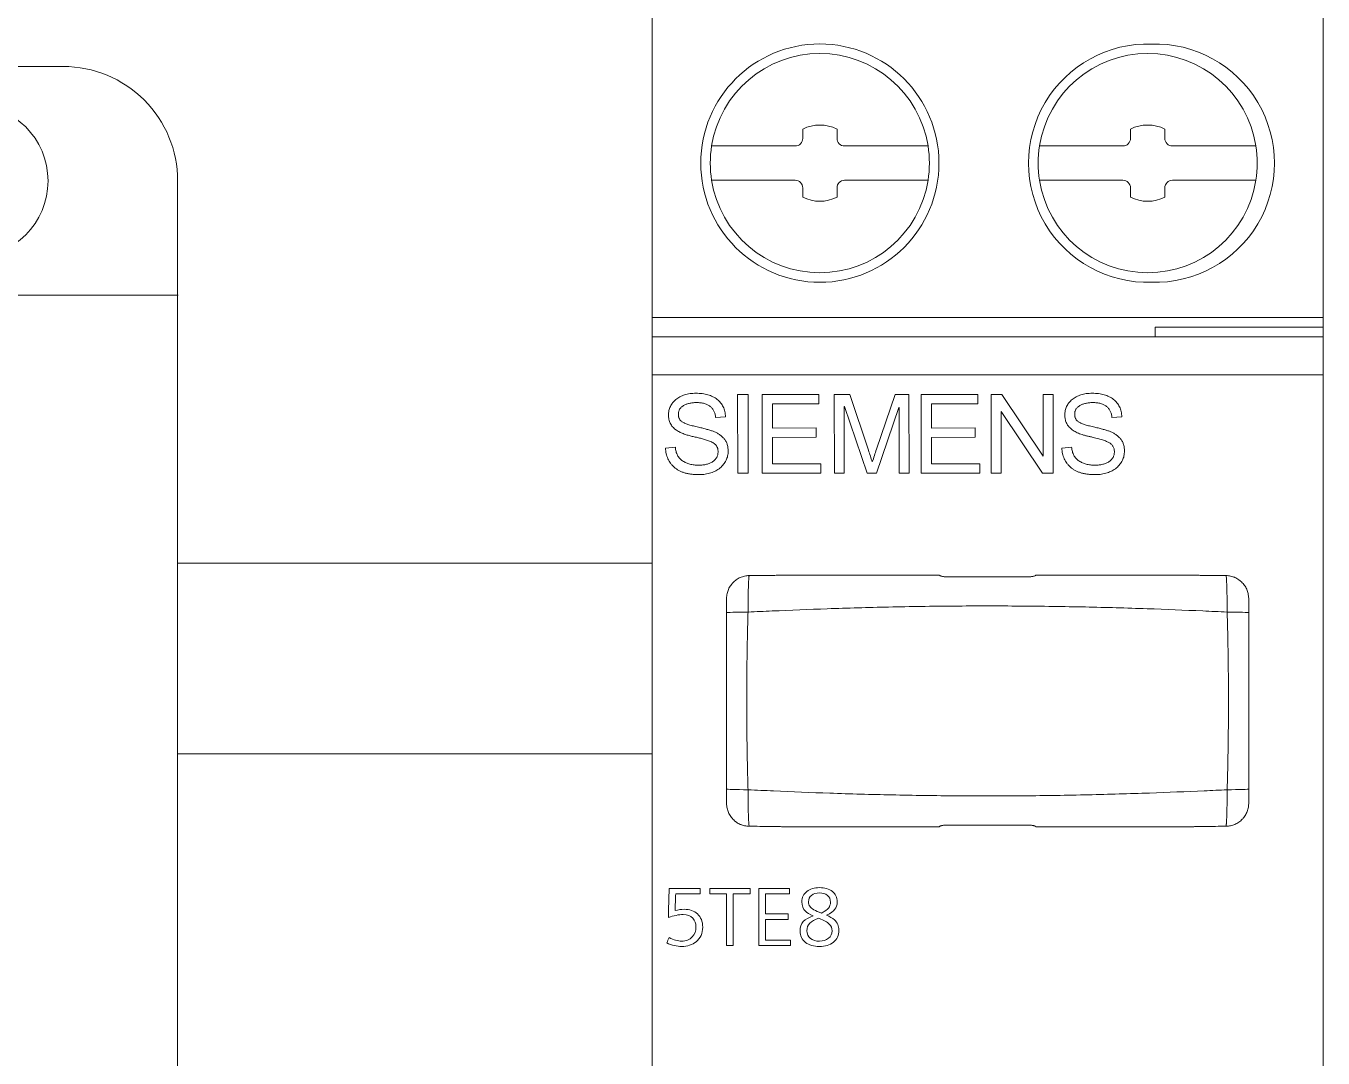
# Model space of a CAD drawing. Header units: millimetres. Extents: x 4134 to 7422, y 1400 to 3585.
# Drawn here: x 4424.14 to 4458.17, y 2825.3 to 2852.36 of the extents above; entities that cross this region are included whole.
import ezdxf

# ---------------------------------------------------------------- set-up
doc = ezdxf.new("R2010")
doc.units = ezdxf.units.MM
doc.layers.add('000-PI-Oprema', color=30, linetype='Continuous', lineweight=5)
doc.layers.add('002-PI-Kabelska kanalica', color=150, linetype='Continuous')

# ---------------------------------------------------------------- blocks, each defined once
blk = doc.blocks.new('5TE8112')
at = {"layer": '000-PI-Oprema', "color": 0, "linetype": 'ByBlock', "lineweight": 0}
for p, q in [((1289.453, 150.671), (1289.453, 141.321)), ((1307.053, 150.671), (1307.053, 141.321)), ((1293.403, 146.021), (1293.403, 146.264)), ((1294.303, 146.264), (1294.303, 146.021)), ((1302.003, 146.021), (1302.003, 146.264)), ((1302.903, 146.264), (1302.903, 146.021)), ((1291.015, 145.821), (1293.203, 145.821)), ((1294.503, 145.821), (1296.692, 145.821)), ((1299.615, 145.821), (1301.803, 145.821)), ((1303.103, 145.821), (1305.292, 145.821)), ((1293.203, 144.921), (1291.015, 144.921)), ((1293.403, 144.478), (1293.403, 144.721)), ((1294.303, 144.721), (1294.303, 144.478)), ((1296.692, 144.921), (1294.503, 144.921)), ((1301.803, 144.921), (1299.615, 144.921)), ((1302.003, 144.478), (1302.003, 144.721)), ((1302.903, 144.721), (1302.903, 144.478)), ((1305.292, 144.921), (1303.103, 144.921)), ((1289.453, 140.821), (1289.453, 141.321)), ((1307.053, 141.321), (1289.453, 141.321)), ((1307.053, 141.321), (1307.053, 141.071)), ((1302.653, 141.071), (1302.653, 140.821)), ((1307.053, 141.071), (1302.653, 141.071)), ((1307.053, 141.071), (1307.053, 140.821)), ((1289.453, 140.821), (1289.453, 139.821)), ((1307.053, 140.821), (1289.453, 140.821)), ((1307.053, 140.821), (1307.053, 139.821)), ((1289.453, 139.821), (1307.053, 139.821)), ((1289.453, 139.821), (1289.453, 115.654)), ((1307.053, 139.821), (1307.053, 116.671)), ((1291.969, 139.302), (1291.695, 139.301)), ((1291.695, 139.301), (1291.698, 137.238)), ((1291.973, 137.239), (1291.969, 139.302)), ((1293.829, 139.304), (1292.336, 139.301)), ((1292.336, 139.301), (1292.34, 137.238)), ((1293.83, 139.059), (1293.829, 139.304)), ((1294.637, 139.302), (1294.23, 139.301)), ((1294.23, 139.301), (1294.233, 137.238)), ((1295.128, 137.842), (1294.637, 139.302)), ((1295.828, 139.304), (1295.339, 137.87)), ((1296.191, 139.304), (1295.828, 139.304)), ((1296.195, 137.241), (1296.191, 139.304)), ((1298.001, 139.304), (1296.507, 139.301)), ((1296.507, 139.301), (1296.511, 137.238)), ((1298.001, 139.059), (1298.001, 139.304)), ((1298.624, 139.305), (1298.348, 139.304)), ((1298.348, 139.304), (1298.351, 137.238)), ((1299.707, 137.684), (1298.624, 139.305)), ((1299.97, 139.307), (1299.71, 139.306)), ((1299.71, 139.306), (1299.713, 137.684)), ((1299.974, 137.241), (1299.97, 139.307)), ((1292.61, 139.057), (1293.83, 139.059)), ((1292.611, 138.426), (1292.61, 139.057)), ((1294.489, 138.993), (1294.498, 138.993)), ((1294.492, 137.239), (1294.489, 138.993)), ((1294.498, 138.993), (1295.091, 137.239)), ((1295.337, 137.24), (1295.927, 138.968)), ((1295.927, 138.968), (1295.933, 138.968)), ((1295.933, 138.968), (1295.936, 137.241)), ((1296.781, 139.057), (1298.001, 139.059)), ((1296.782, 138.426), (1296.781, 139.057)), ((1298.607, 138.858), (1298.613, 138.858)), ((1298.61, 137.239), (1298.607, 138.858)), ((1298.613, 138.858), (1299.694, 137.241)), ((1291.119, 138.698), (1291.38, 138.719)), ((1301.515, 138.698), (1301.777, 138.719)), ((1293.752, 138.428), (1292.611, 138.426)), ((1292.612, 138.181), (1293.753, 138.183)), ((1292.613, 137.483), (1292.612, 138.181)), ((1293.753, 138.183), (1293.752, 138.428)), ((1297.923, 138.428), (1296.782, 138.426)), ((1296.783, 138.181), (1297.924, 138.183)), ((1296.784, 137.483), (1296.783, 138.181)), ((1297.924, 138.183), (1297.923, 138.428)), ((1290.062, 137.924), (1289.803, 137.901)), ((1300.458, 137.924), (1300.199, 137.901)), ((1293.88, 137.485), (1292.613, 137.483)), ((1293.881, 137.241), (1293.88, 137.485)), ((1295.229, 137.537), (1295.224, 137.537)), ((1298.051, 137.485), (1296.784, 137.483)), ((1298.052, 137.241), (1298.051, 137.485)), ((1299.713, 137.684), (1299.707, 137.684)), ((1291.698, 137.238), (1291.973, 137.239)), ((1292.34, 137.238), (1293.881, 137.241)), ((1294.233, 137.238), (1294.492, 137.238)), ((1295.091, 137.239), (1295.337, 137.24)), ((1295.936, 137.241), (1296.195, 137.241)), ((1296.511, 137.238), (1298.052, 137.241)), ((1298.351, 137.238), (1298.61, 137.239)), ((1299.694, 137.241), (1299.974, 137.241)), ((1296.99, 134.564), (1296.984, 134.57)), ((1299.523, 134.57), (1299.516, 134.564)), ((1291.403, 133.935), (1291.403, 133.582)), ((1305.103, 133.582), (1305.103, 133.935)), ((1291.403, 133.582), (1291.403, 128.96)), ((1305.103, 128.959), (1305.103, 133.582)), ((1291.403, 128.96), (1291.403, 128.606)), ((1305.103, 128.606), (1305.103, 128.959)), ((1296.984, 127.971), (1296.99, 127.978)), ((1299.516, 127.978), (1299.523, 127.971))]:
    blk.add_line(p, q, dxfattribs=at)
blk.add_circle((1293.853, 145.371), 3.125, dxfattribs=at)
for centre, radius, start, end in [((1302.453, 145.371), 3.125, 88.1662, 271.8338), ((1302.653, 145.371), 3.125, 268.1662, 91.8338), ((1293.853, 145.371), 2.874, 9.0086, 170.9914), ((1302.453, 145.371), 2.874, 9.0086, 170.9914), ((1293.853, 145.371), 1, 63.2563, 116.7437), ((1302.453, 145.371), 1, 63.2563, 116.7437), ((1293.203, 146.021), 0.2, 270, 0), ((1294.503, 146.021), 0.2, 180, 270), ((1301.803, 146.021), 0.2, 270, 0), ((1303.103, 146.021), 0.2, 180, 270), ((1293.853, 145.371), 2.874, 170.9914, 189.0086), ((1293.853, 145.371), 2.874, 350.9914, 9.0086), ((1302.453, 145.371), 2.874, 170.9914, 189.0086), ((1302.453, 145.371), 2.874, 350.9914, 9.0086), ((1293.853, 145.371), 2.874, 189.0086, 350.9914), ((1293.203, 144.721), 0.2, 0, 90), ((1294.503, 144.721), 0.2, 90, 180), ((1302.453, 145.371), 2.874, 189.0086, 350.9914), ((1301.803, 144.721), 0.2, 0, 90), ((1303.103, 144.721), 0.2, 90, 180), ((1293.853, 145.371), 1, 243.2563, 296.7437), ((1302.453, 145.371), 1, 243.2563, 296.7437), ((1290.679, 136.266), 4.72, 15.6169, 19.5066), ((1311.072, 132.5), 16.624, 161.1532, 162.3643)]:
    blk.add_arc(centre, radius, start, end, dxfattribs=at)
for centre, major_axis, start_param, end_param in [((1292.003, 133.582), (0.6, 0), 1.627841, 3.141593), ((1304.503, 133.582), (-0.6, 0), 3.141592, 4.655345), ((1292.003, 128.96), (0.6, 0), 3.141592, 4.655345), ((1304.503, 128.96), (-0.6, 0), 1.627841, 3.141799)]:
    blk.add_ellipse(centre, major_axis=major_axis, ratio=0.027988, start_param=start_param, end_param=end_param, dxfattribs=at)
for points, knots in [([(1290.605, 139.337), (1290.578, 139.337), (1290.525, 139.336), (1290.448, 139.328), (1290.374, 139.316), (1290.306, 139.298), (1290.242, 139.275), (1290.182, 139.247), (1290.127, 139.214), (1290.076, 139.176), (1290.031, 139.134), (1289.991, 139.09), (1289.958, 139.042), (1289.93, 138.992), (1289.909, 138.939), (1289.894, 138.883), (1289.884, 138.825), (1289.883, 138.785), (1289.883, 138.765)], [0, 0, 0, 0, 0.078706, 0.153734, 0.225364, 0.293764, 0.359356, 0.4227, 0.484762, 0.546164, 0.605841, 0.6633, 0.719485, 0.774383, 0.829072, 0.884659, 0.941434, 1, 1, 1, 1]), ([(1291.38, 138.719), (1291.378, 138.744), (1291.375, 138.791), (1291.362, 138.859), (1291.344, 138.923), (1291.319, 138.982), (1291.288, 139.038), (1291.251, 139.089), (1291.208, 139.136), (1291.158, 139.178), (1291.103, 139.215), (1291.045, 139.249), (1290.982, 139.276), (1290.914, 139.299), (1290.843, 139.316), (1290.767, 139.328), (1290.688, 139.336), (1290.633, 139.337), (1290.605, 139.337)], [0, 0, 0, 0, 0.065098, 0.12723, 0.186551, 0.244341, 0.301071, 0.357463, 0.41476, 0.472987, 0.53257, 0.592832, 0.65461, 0.718271, 0.783917, 0.852696, 0.924615, 1, 1, 1, 1]), ([(1301.002, 139.337), (1300.975, 139.337), (1300.922, 139.336), (1300.844, 139.328), (1300.771, 139.316), (1300.703, 139.298), (1300.638, 139.275), (1300.579, 139.247), (1300.523, 139.214), (1300.473, 139.176), (1300.427, 139.134), (1300.388, 139.09), (1300.354, 139.042), (1300.326, 138.992), (1300.306, 138.939), (1300.291, 138.883), (1300.281, 138.825), (1300.28, 138.785), (1300.28, 138.765)], [0, 0, 0, 0, 0.078706, 0.153734, 0.225364, 0.293764, 0.359356, 0.4227, 0.484762, 0.546164, 0.605841, 0.6633, 0.719485, 0.774383, 0.829072, 0.884659, 0.941434, 1, 1, 1, 1]), ([(1301.777, 138.719), (1301.775, 138.744), (1301.772, 138.791), (1301.759, 138.859), (1301.741, 138.923), (1301.716, 138.982), (1301.685, 139.038), (1301.648, 139.089), (1301.604, 139.136), (1301.555, 139.178), (1301.5, 139.215), (1301.442, 139.249), (1301.378, 139.276), (1301.311, 139.299), (1301.24, 139.316), (1301.164, 139.328), (1301.084, 139.336), (1301.03, 139.337), (1301.002, 139.337)], [0, 0, 0, 0, 0.065098, 0.12723, 0.186551, 0.244341, 0.301071, 0.357463, 0.41476, 0.472987, 0.53257, 0.592832, 0.65461, 0.718271, 0.783917, 0.852696, 0.924615, 1, 1, 1, 1]), ([(1290.142, 138.784), (1290.142, 138.796), (1290.143, 138.82), (1290.149, 138.855), (1290.159, 138.887), (1290.174, 138.917), (1290.193, 138.944), (1290.215, 138.97), (1290.243, 138.993), (1290.274, 139.014), (1290.308, 139.033), (1290.345, 139.048), (1290.384, 139.062), (1290.426, 139.073), (1290.47, 139.082), (1290.517, 139.088), (1290.566, 139.092), (1290.599, 139.092), (1290.617, 139.093)], [0, 0, 0, 0, 0.057918, 0.112579, 0.165776, 0.217503, 0.269992, 0.323525, 0.379474, 0.438158, 0.499621, 0.562606, 0.628069, 0.696131, 0.767137, 0.841389, 0.918496, 1, 1, 1, 1]), ([(1290.617, 139.093), (1290.636, 139.092), (1290.672, 139.092), (1290.726, 139.088), (1290.776, 139.08), (1290.823, 139.069), (1290.866, 139.055), (1290.906, 139.038), (1290.943, 139.018), (1290.976, 138.995), (1291.006, 138.968), (1291.032, 138.939), (1291.055, 138.906), (1291.075, 138.87), (1291.091, 138.832), (1291.104, 138.79), (1291.113, 138.745), (1291.117, 138.714), (1291.119, 138.698)], [0, 0, 0, 0, 0.079081, 0.153767, 0.224397, 0.290672, 0.354102, 0.414253, 0.472526, 0.52882, 0.584002, 0.63875, 0.694233, 0.750698, 0.808788, 0.869652, 0.933156, 1, 1, 1, 1]), ([(1300.538, 138.784), (1300.539, 138.796), (1300.54, 138.82), (1300.545, 138.855), (1300.556, 138.887), (1300.57, 138.917), (1300.589, 138.944), (1300.612, 138.97), (1300.639, 138.993), (1300.67, 139.014), (1300.704, 139.033), (1300.741, 139.048), (1300.781, 139.062), (1300.822, 139.073), (1300.867, 139.082), (1300.913, 139.088), (1300.963, 139.092), (1300.996, 139.092), (1301.013, 139.093)], [0, 0, 0, 0, 0.057918, 0.112579, 0.165776, 0.217503, 0.269992, 0.323525, 0.379474, 0.438158, 0.499621, 0.562606, 0.628069, 0.696131, 0.767137, 0.841389, 0.918496, 1, 1, 1, 1]), ([(1301.013, 139.093), (1301.032, 139.092), (1301.069, 139.092), (1301.123, 139.088), (1301.173, 139.08), (1301.219, 139.069), (1301.263, 139.055), (1301.303, 139.038), (1301.339, 139.018), (1301.373, 138.995), (1301.402, 138.968), (1301.429, 138.939), (1301.452, 138.906), (1301.472, 138.87), (1301.488, 138.832), (1301.501, 138.79), (1301.51, 138.745), (1301.513, 138.714), (1301.515, 138.698)], [0, 0, 0, 0, 0.079081, 0.153767, 0.224397, 0.290672, 0.354102, 0.414253, 0.472526, 0.52882, 0.584002, 0.63875, 0.694233, 0.750698, 0.808788, 0.869652, 0.933156, 1, 1, 1, 1]), ([(1289.883, 138.765), (1289.883, 138.746), (1289.884, 138.728), (1289.887, 138.69), (1289.89, 138.672), (1289.898, 138.636), (1289.903, 138.618), (1289.915, 138.583), (1289.922, 138.566), (1289.938, 138.533), (1289.948, 138.516), (1289.968, 138.485), (1289.979, 138.471), (1290.003, 138.443), (1290.016, 138.43), (1290.037, 138.411), (1290.044, 138.405), (1290.058, 138.393), (1290.066, 138.387), (1290.088, 138.371), (1290.103, 138.36), (1290.134, 138.341), (1290.151, 138.332), (1290.2, 138.307), (1290.234, 138.291), (1290.302, 138.265), (1290.337, 138.253), (1290.408, 138.232), (1290.443, 138.222), (1290.515, 138.205), (1290.551, 138.197), (1290.622, 138.181), (1290.658, 138.173), (1290.73, 138.155), (1290.765, 138.145), (1290.836, 138.125), (1290.871, 138.114), (1290.922, 138.096), (1290.94, 138.09), (1290.974, 138.076), (1290.991, 138.069), (1291.016, 138.058), (1291.024, 138.054), (1291.041, 138.045), (1291.049, 138.04), (1291.073, 138.026), (1291.088, 138.015), (1291.108, 137.996), (1291.115, 137.989), (1291.127, 137.975), (1291.144, 137.953), (1291.157, 137.929), (1291.167, 137.903), (1291.17, 137.894), (1291.175, 137.876), (1291.177, 137.867), (1291.18, 137.848), (1291.181, 137.839), (1291.183, 137.821), (1291.183, 137.811), (1291.183, 137.802)], [0, 0, 0, 0, 0.03125, 0.03125, 0.0625, 0.0625, 0.09375, 0.09375, 0.125, 0.125, 0.15625, 0.15625, 0.1875, 0.1875, 0.21875, 0.21875, 0.234375, 0.234375, 0.25, 0.25, 0.28125, 0.28125, 0.3125, 0.3125, 0.375, 0.375, 0.4375, 0.4375, 0.5, 0.5, 0.5625, 0.5625, 0.625, 0.625, 0.6875, 0.6875, 0.75, 0.75, 0.78125, 0.78125, 0.8125, 0.8125, 0.828125, 0.828125, 0.84375, 0.84375, 0.875, 0.875, 0.890625, 0.890625, 0.90625, 0.9375, 0.9375, 0.953125, 0.953125, 0.96875, 0.96875, 0.984375, 0.984375, 1, 1, 1, 1]), ([(1290.635, 138.455), (1290.612, 138.461), (1290.568, 138.471), (1290.504, 138.486), (1290.447, 138.503), (1290.395, 138.519), (1290.349, 138.535), (1290.308, 138.551), (1290.274, 138.567), (1290.245, 138.583), (1290.22, 138.601), (1290.199, 138.621), (1290.181, 138.643), (1290.166, 138.667), (1290.156, 138.693), (1290.147, 138.721), (1290.143, 138.752), (1290.142, 138.773), (1290.142, 138.784)], [0, 0, 0, 0, 0.109749, 0.21059, 0.302888, 0.38655, 0.461453, 0.528741, 0.587183, 0.637636, 0.683726, 0.727892, 0.770913, 0.813963, 0.857234, 0.902854, 0.949732, 1, 1, 1, 1]), ([(1300.28, 138.765), (1300.28, 138.747), (1300.281, 138.712), (1300.288, 138.661), (1300.3, 138.613), (1300.317, 138.567), (1300.339, 138.524), (1300.366, 138.483), (1300.397, 138.445), (1300.434, 138.409), (1300.476, 138.376), (1300.523, 138.345), (1300.577, 138.316), (1300.637, 138.288), (1300.703, 138.263), (1300.775, 138.24), (1300.853, 138.218), (1300.936, 138.2), (1301.018, 138.182), (1301.095, 138.163), (1301.167, 138.144), (1301.232, 138.125), (1301.291, 138.106), (1301.344, 138.087), (1301.39, 138.068), (1301.431, 138.049), (1301.466, 138.028), (1301.497, 138.005), (1301.522, 137.978), (1301.544, 137.948), (1301.56, 137.916), (1301.571, 137.88), (1301.579, 137.842), (1301.579, 137.815), (1301.58, 137.802)], [0, 0, 0, 0, 0.030141, 0.058882, 0.087006, 0.114399, 0.141539, 0.168744, 0.196482, 0.225092, 0.254883, 0.286981, 0.321503, 0.358549, 0.398387, 0.440934, 0.486589, 0.535372, 0.58382, 0.628833, 0.670652, 0.708842, 0.743728, 0.775278, 0.803758, 0.828797, 0.851589, 0.873044, 0.89384, 0.914074, 0.934377, 0.955131, 0.976906, 1, 1, 1, 1]), ([(1301.032, 138.455), (1301.009, 138.461), (1300.964, 138.471), (1300.901, 138.486), (1300.843, 138.503), (1300.792, 138.519), (1300.745, 138.535), (1300.705, 138.551), (1300.671, 138.567), (1300.642, 138.583), (1300.617, 138.601), (1300.596, 138.621), (1300.578, 138.643), (1300.563, 138.667), (1300.552, 138.693), (1300.544, 138.721), (1300.539, 138.752), (1300.539, 138.773), (1300.538, 138.784)], [0, 0, 0, 0, 0.109749, 0.21059, 0.302888, 0.38655, 0.461453, 0.528741, 0.587183, 0.637636, 0.683726, 0.727892, 0.770913, 0.813963, 0.857234, 0.902854, 0.949732, 1, 1, 1, 1]), ([(1291.447, 137.823), (1291.446, 137.84), (1291.445, 137.874), (1291.44, 137.922), (1291.431, 137.968), (1291.418, 138.011), (1291.402, 138.052), (1291.382, 138.09), (1291.359, 138.125), (1291.322, 138.168), (1291.271, 138.216), (1291.204, 138.267), (1291.132, 138.309), (1291.051, 138.342), (1290.963, 138.371), (1290.864, 138.4), (1290.754, 138.429), (1290.676, 138.446), (1290.635, 138.455)], [0, 0, 0, 0, 0.04535, 0.088351, 0.129316, 0.169191, 0.207705, 0.245282, 0.282473, 0.319877, 0.394395, 0.468074, 0.541687, 0.616616, 0.697814, 0.788395, 0.889274, 1, 1, 1, 1]), ([(1301.843, 137.823), (1301.843, 137.84), (1301.842, 137.874), (1301.837, 137.922), (1301.827, 137.968), (1301.815, 138.011), (1301.799, 138.052), (1301.779, 138.09), (1301.755, 138.125), (1301.719, 138.168), (1301.668, 138.216), (1301.601, 138.267), (1301.528, 138.309), (1301.448, 138.342), (1301.359, 138.371), (1301.261, 138.4), (1301.15, 138.429), (1301.072, 138.446), (1301.032, 138.455)], [0, 0, 0, 0, 0.04535, 0.088351, 0.129316, 0.169191, 0.207705, 0.245282, 0.282473, 0.319877, 0.394395, 0.468074, 0.541687, 0.616616, 0.697814, 0.788395, 0.889274, 1, 1, 1, 1]), ([(1289.803, 137.901), (1289.805, 137.876), (1289.808, 137.826), (1289.821, 137.754), (1289.84, 137.685), (1289.866, 137.62), (1289.898, 137.558), (1289.936, 137.501), (1289.981, 137.447), (1290.032, 137.396), (1290.09, 137.35), (1290.155, 137.311), (1290.226, 137.277), (1290.304, 137.251), (1290.39, 137.229), (1290.481, 137.215), (1290.58, 137.206), (1290.648, 137.205), (1290.683, 137.204)], [0, 0, 0, 0, 0.059975, 0.117928, 0.174148, 0.229249, 0.283869, 0.338612, 0.393932, 0.450646, 0.50869, 0.568241, 0.630254, 0.695599, 0.765004, 0.838259, 0.916462, 1, 1, 1, 1]), ([(1290.672, 137.45), (1290.652, 137.451), (1290.612, 137.451), (1290.554, 137.457), (1290.499, 137.466), (1290.445, 137.478), (1290.394, 137.493), (1290.345, 137.513), (1290.298, 137.536), (1290.253, 137.562), (1290.212, 137.592), (1290.176, 137.627), (1290.144, 137.666), (1290.118, 137.71), (1290.096, 137.757), (1290.079, 137.809), (1290.068, 137.865), (1290.064, 137.904), (1290.062, 137.924)], [0, 0, 0, 0, 0.069543, 0.136938, 0.201939, 0.265297, 0.327445, 0.388313, 0.448549, 0.508492, 0.567484, 0.625531, 0.683207, 0.741906, 0.801956, 0.864395, 0.930481, 1, 1, 1, 1]), ([(1290.683, 137.204), (1290.711, 137.205), (1290.765, 137.206), (1290.845, 137.214), (1290.92, 137.229), (1290.992, 137.248), (1291.059, 137.273), (1291.122, 137.303), (1291.181, 137.339), (1291.236, 137.38), (1291.286, 137.425), (1291.329, 137.474), (1291.365, 137.525), (1291.395, 137.579), (1291.418, 137.636), (1291.435, 137.696), (1291.445, 137.759), (1291.446, 137.801), (1291.447, 137.823)], [0, 0, 0, 0, 0.075556, 0.148048, 0.217555, 0.284746, 0.349941, 0.413416, 0.476084, 0.538692, 0.599924, 0.658787, 0.715644, 0.771516, 0.82718, 0.883523, 0.940729, 1, 1, 1, 1]), ([(1300.199, 137.901), (1300.201, 137.876), (1300.205, 137.826), (1300.217, 137.754), (1300.236, 137.685), (1300.263, 137.62), (1300.294, 137.558), (1300.333, 137.501), (1300.378, 137.447), (1300.429, 137.396), (1300.486, 137.35), (1300.551, 137.311), (1300.623, 137.277), (1300.701, 137.251), (1300.786, 137.229), (1300.878, 137.215), (1300.977, 137.206), (1301.045, 137.205), (1301.08, 137.204)], [0, 0, 0, 0, 0.059975, 0.117928, 0.174148, 0.229249, 0.283869, 0.338612, 0.393932, 0.450646, 0.50869, 0.568241, 0.630254, 0.695599, 0.765004, 0.838259, 0.916462, 1, 1, 1, 1]), ([(1301.068, 137.45), (1301.048, 137.451), (1301.009, 137.451), (1300.951, 137.457), (1300.895, 137.466), (1300.842, 137.478), (1300.79, 137.493), (1300.741, 137.513), (1300.695, 137.536), (1300.65, 137.562), (1300.609, 137.592), (1300.572, 137.627), (1300.541, 137.666), (1300.515, 137.71), (1300.493, 137.757), (1300.476, 137.809), (1300.464, 137.865), (1300.46, 137.904), (1300.458, 137.924)], [0, 0, 0, 0, 0.069543, 0.136938, 0.201939, 0.265297, 0.327445, 0.388313, 0.448549, 0.508492, 0.567484, 0.625531, 0.683207, 0.741906, 0.801956, 0.864395, 0.930481, 1, 1, 1, 1]), ([(1301.08, 137.204), (1301.108, 137.205), (1301.162, 137.206), (1301.241, 137.214), (1301.317, 137.229), (1301.388, 137.248), (1301.455, 137.273), (1301.519, 137.303), (1301.578, 137.339), (1301.633, 137.38), (1301.682, 137.425), (1301.725, 137.474), (1301.762, 137.525), (1301.792, 137.579), (1301.815, 137.636), (1301.832, 137.696), (1301.841, 137.759), (1301.843, 137.801), (1301.843, 137.823)], [0, 0, 0, 0, 0.075556, 0.148048, 0.217555, 0.284746, 0.349941, 0.413416, 0.476084, 0.538692, 0.599924, 0.658787, 0.715644, 0.771516, 0.82718, 0.883523, 0.940729, 1, 1, 1, 1]), ([(1291.183, 137.802), (1291.183, 137.789), (1291.182, 137.763), (1291.175, 137.725), (1291.164, 137.69), (1291.149, 137.656), (1291.129, 137.625), (1291.104, 137.596), (1291.075, 137.569), (1291.042, 137.545), (1291.006, 137.523), (1290.966, 137.503), (1290.924, 137.487), (1290.878, 137.474), (1290.831, 137.463), (1290.78, 137.456), (1290.727, 137.451), (1290.69, 137.451), (1290.672, 137.45)], [0, 0, 0, 0, 0.056574, 0.111513, 0.164542, 0.217515, 0.270202, 0.324376, 0.381348, 0.440607, 0.502347, 0.565784, 0.630854, 0.698552, 0.768695, 0.842217, 0.919429, 1, 1, 1, 1]), ([(1301.58, 137.802), (1301.58, 137.789), (1301.579, 137.763), (1301.572, 137.725), (1301.561, 137.69), (1301.545, 137.656), (1301.525, 137.625), (1301.501, 137.596), (1301.472, 137.569), (1301.439, 137.545), (1301.402, 137.523), (1301.363, 137.503), (1301.32, 137.487), (1301.275, 137.474), (1301.227, 137.463), (1301.177, 137.456), (1301.123, 137.451), (1301.087, 137.451), (1301.068, 137.45)], [0, 0, 0, 0, 0.056574, 0.111513, 0.164542, 0.217515, 0.270202, 0.324376, 0.381348, 0.440607, 0.502347, 0.565784, 0.630854, 0.698552, 0.768695, 0.842217, 0.919429, 1, 1, 1, 1]), ([(1291.403, 133.935), (1291.403, 133.975), (1291.407, 134.015), (1291.417, 134.073), (1291.421, 134.093), (1291.432, 134.131), (1291.438, 134.15), (1291.46, 134.206), (1291.477, 134.242), (1291.509, 134.292), (1291.52, 134.308), (1291.538, 134.332), (1291.545, 134.34), (1291.558, 134.355), (1291.564, 134.363), (1291.599, 134.399), (1291.628, 134.425), (1291.677, 134.459), (1291.694, 134.47), (1291.729, 134.49), (1291.747, 134.499), (1291.801, 134.523), (1291.839, 134.535), (1291.918, 134.552), (1291.957, 134.556), (1291.998, 134.557)], [0, 0, 0, 0, 0.125, 0.125, 0.1875, 0.1875, 0.25, 0.25, 0.375, 0.375, 0.4375, 0.4375, 0.46875, 0.46875, 0.5, 0.5, 0.625, 0.625, 0.6875, 0.6875, 0.75, 0.75, 0.875, 0.875, 1, 1, 1, 1]), ([(1291.998, 134.557), (1291.997, 134.552), (1291.995, 134.544), (1291.993, 134.525), (1291.991, 134.503), (1291.989, 134.478), (1291.987, 134.451), (1291.985, 134.423), (1291.984, 134.393), (1291.982, 134.363), (1291.981, 134.334), (1291.98, 134.305), (1291.979, 134.278), (1291.978, 134.252), (1291.977, 134.2), (1291.974, 134.115), (1291.972, 133.991), (1291.97, 133.861), (1291.969, 133.73), (1291.969, 133.642), (1291.969, 133.599)], [0, 0, 0, 0, 0.051364, 0.101202, 0.149282, 0.195395, 0.239359, 0.28102, 0.320248, 0.356941, 0.391019, 0.422423, 0.451109, 0.477051, 0.500234, 0.604462, 0.707471, 0.808278, 0.90602, 1, 1, 1, 1]), ([(1293.005, 134.571), (1293.002, 134.57), (1292.987, 134.57), (1292.958, 134.57), (1292.917, 134.569), (1292.872, 134.568), (1292.823, 134.567), (1292.769, 134.566), (1292.708, 134.564), (1292.64, 134.562), (1292.589, 134.562), (1292.562, 134.561)], [0, 0, 0, 0, 0.024606, 0.146533, 0.26846, 0.390388, 0.512315, 0.634243, 0.75617, 0.878098, 1, 1, 1, 1]), ([(1296.984, 134.57), (1296.839, 134.57), (1296.633, 134.57), (1296.367, 134.57), (1296.185, 134.57), (1296.004, 134.57), (1295.822, 134.57), (1295.637, 134.57), (1295.434, 134.57), (1295.213, 134.57), (1294.972, 134.57), (1294.724, 134.57), (1294.469, 134.57), (1294.209, 134.57), (1293.944, 134.57), (1293.674, 134.571), (1293.438, 134.571), (1293.292, 134.571), (1293.239, 134.571)], [0, 0, 0, 0, 0.116084, 0.164601, 0.213049, 0.261429, 0.309777, 0.359028, 0.409583, 0.471971, 0.536238, 0.602384, 0.670407, 0.740308, 0.810787, 0.883074, 0.957167, 1, 1, 1, 1]), ([(1293.309, 134.571), (1293.632, 134.571), (1294.384, 134.571), (1295.627, 134.571), (1296.527, 134.571), (1296.982, 134.571)], [0, 0, 0, 0, 0.280038, 0.640019, 1, 1, 1, 1]), ([(1297.19, 134.524), (1297.177, 134.524), (1297.165, 134.524), (1297.146, 134.525), (1297.14, 134.526), (1297.128, 134.527), (1297.122, 134.527), (1297.104, 134.529), (1297.093, 134.531), (1297.072, 134.535), (1297.062, 134.537), (1297.044, 134.541), (1297.036, 134.543), (1297.025, 134.547), (1297.021, 134.548), (1297.015, 134.55), (1297.012, 134.551), (1297.004, 134.555), (1297, 134.557), (1296.993, 134.56), (1296.991, 134.562), (1296.99, 134.564)], [0, 0, 0, 0, 0.125, 0.125, 0.1875, 0.1875, 0.25, 0.25, 0.375, 0.375, 0.5, 0.5, 0.625, 0.625, 0.6875, 0.6875, 0.75, 0.75, 0.875, 0.875, 1, 1, 1, 1]), ([(1299.516, 134.564), (1299.515, 134.562), (1299.513, 134.56), (1299.509, 134.558), (1299.507, 134.557), (1299.503, 134.555), (1299.5, 134.554), (1299.492, 134.55), (1299.486, 134.548), (1299.475, 134.545), (1299.471, 134.544), (1299.463, 134.541), (1299.458, 134.54), (1299.445, 134.537), (1299.435, 134.535), (1299.414, 134.531), (1299.402, 134.529), (1299.379, 134.527), (1299.367, 134.526), (1299.349, 134.525), (1299.342, 134.524), (1299.33, 134.524), (1299.323, 134.524), (1299.317, 134.524)], [0, 0, 0, 0, 0.125, 0.125, 0.1875, 0.1875, 0.25, 0.25, 0.375, 0.375, 0.4375, 0.4375, 0.5, 0.5, 0.625, 0.625, 0.75, 0.75, 0.875, 0.875, 0.9375, 0.9375, 1, 1, 1, 1]), ([(1303.324, 134.571), (1303.285, 134.571), (1303.186, 134.57), (1303.031, 134.57), (1302.861, 134.57), (1302.698, 134.569), (1302.542, 134.569), (1302.393, 134.568), (1302.256, 134.568), (1302.129, 134.568), (1302.012, 134.568), (1301.902, 134.568), (1301.796, 134.568), (1301.693, 134.568), (1301.549, 134.569), (1301.362, 134.569), (1301.13, 134.569), (1300.891, 134.57), (1300.647, 134.57), (1300.396, 134.57), (1300.14, 134.57), (1299.877, 134.57), (1299.671, 134.57), (1299.552, 134.57), (1299.523, 134.57)], [0, 0, 0, 0, 0.031053, 0.07808, 0.123133, 0.166212, 0.207316, 0.246448, 0.283608, 0.315944, 0.346632, 0.375677, 0.403086, 0.429892, 0.457049, 0.516422, 0.577406, 0.640002, 0.704208, 0.770027, 0.837458, 0.906501, 0.977158, 1, 1, 1, 1]), ([(1299.525, 134.571), (1299.98, 134.571), (1300.881, 134.571), (1302.123, 134.571), (1302.875, 134.571), (1303.198, 134.571)], [0, 0, 0, 0, 0.360008, 0.720017, 1, 1, 1, 1]), ([(1303.945, 134.561), (1303.918, 134.562), (1303.867, 134.562), (1303.799, 134.564), (1303.739, 134.566), (1303.685, 134.567), (1303.636, 134.568), (1303.591, 134.569), (1303.549, 134.57), (1303.52, 134.57), (1303.505, 134.57), (1303.502, 134.571)], [0, 0, 0, 0, 0.121805, 0.243632, 0.365458, 0.487285, 0.609111, 0.730937, 0.852764, 0.97459, 1, 1, 1, 1]), ([(1304.509, 134.557), (1304.549, 134.556), (1304.589, 134.552), (1304.647, 134.539), (1304.666, 134.534), (1304.695, 134.525), (1304.704, 134.522), (1304.723, 134.515), (1304.732, 134.511), (1304.778, 134.491), (1304.812, 134.471), (1304.853, 134.443), (1304.861, 134.437), (1304.877, 134.425), (1304.884, 134.418), (1304.907, 134.398), (1304.921, 134.385), (1304.962, 134.341), (1304.987, 134.31), (1305.019, 134.259), (1305.028, 134.242), (1305.046, 134.206), (1305.062, 134.17), (1305.074, 134.132), (1305.085, 134.093), (1305.089, 134.074), (1305.1, 134.015), (1305.103, 133.975), (1305.103, 133.935)], [0, 0, 0, 0, 0.125, 0.125, 0.1875, 0.1875, 0.21875, 0.21875, 0.25, 0.25, 0.375, 0.375, 0.40625, 0.40625, 0.4375, 0.4375, 0.5, 0.5, 0.625, 0.625, 0.6875, 0.6875, 0.75, 0.8125, 0.8125, 0.875, 0.875, 1, 1, 1, 1]), ([(1304.538, 133.599), (1304.538, 133.623), (1304.537, 133.671), (1304.537, 133.743), (1304.537, 133.816), (1304.536, 133.889), (1304.535, 133.961), (1304.534, 134.032), (1304.532, 134.1), (1304.531, 134.166), (1304.529, 134.227), (1304.527, 134.286), (1304.525, 134.347), (1304.522, 134.412), (1304.518, 134.473), (1304.514, 134.526), (1304.511, 134.546), (1304.509, 134.557)], [0, 0, 0, 0, 0.051729, 0.104704, 0.158825, 0.213975, 0.270022, 0.326817, 0.384199, 0.441995, 0.500027, 0.55372, 0.620256, 0.699231, 0.789833, 0.890728, 1, 1, 1, 1]), ([(1291.969, 133.599), (1292.18, 133.61), (1292.873, 133.642), (1294.103, 133.692), (1295.691, 133.737), (1297.377, 133.762), (1299.097, 133.762), (1300.788, 133.738), (1302.386, 133.693), (1303.626, 133.643), (1304.325, 133.61), (1304.538, 133.599)], [0, 0, 0, 0, 0.050337, 0.165458, 0.293489, 0.429345, 0.567942, 0.704198, 0.833029, 0.949348, 1, 1, 1, 1]), ([(1291.969, 133.599), (1291.964, 133.427), (1291.955, 133.082), (1291.945, 132.565), (1291.938, 132.047), (1291.935, 131.529), (1291.935, 131.012), (1291.938, 130.494), (1291.945, 129.976), (1291.955, 129.459), (1291.964, 129.114), (1291.969, 128.942)], [0, 0, 0, 0, 0.111078, 0.222181, 0.333302, 0.444433, 0.555567, 0.666697, 0.777818, 0.888922, 1, 1, 1, 1]), ([(1304.538, 128.942), (1304.542, 129.114), (1304.552, 129.459), (1304.562, 129.976), (1304.569, 130.494), (1304.572, 131.012), (1304.572, 131.529), (1304.569, 132.047), (1304.562, 132.565), (1304.552, 133.082), (1304.542, 133.427), (1304.538, 133.599)], [0, 0, 0, 0, 0.111078, 0.222181, 0.333302, 0.444433, 0.555567, 0.666697, 0.777818, 0.888922, 1, 1, 1, 1]), ([(1304.538, 128.942), (1304.337, 128.932), (1303.658, 128.9), (1302.446, 128.851), (1300.866, 128.805), (1299.184, 128.779), (1297.463, 128.778), (1295.769, 128.802), (1294.163, 128.847), (1292.906, 128.897), (1292.192, 128.931), (1291.969, 128.942)], [0, 0, 0, 0, 0.047814, 0.162003, 0.289413, 0.424956, 0.563551, 0.700115, 0.829566, 0.946818, 1, 1, 1, 1]), ([(1291.969, 128.942), (1291.969, 128.918), (1291.969, 128.87), (1291.97, 128.798), (1291.97, 128.725), (1291.971, 128.652), (1291.972, 128.58), (1291.973, 128.51), (1291.974, 128.441), (1291.976, 128.375), (1291.977, 128.315), (1291.979, 128.255), (1291.982, 128.194), (1291.985, 128.129), (1291.988, 128.068), (1291.993, 128.015), (1291.996, 127.995), (1291.998, 127.984)], [0, 0, 0, 0, 0.051729, 0.104704, 0.158826, 0.213976, 0.270023, 0.326818, 0.384199, 0.441996, 0.500027, 0.55372, 0.620256, 0.699231, 0.789833, 0.890728, 1, 1, 1, 1]), ([(1304.509, 127.984), (1304.51, 127.989), (1304.511, 127.997), (1304.514, 128.016), (1304.516, 128.038), (1304.518, 128.063), (1304.52, 128.09), (1304.521, 128.119), (1304.523, 128.148), (1304.524, 128.178), (1304.526, 128.207), (1304.527, 128.236), (1304.528, 128.263), (1304.528, 128.289), (1304.53, 128.341), (1304.532, 128.426), (1304.535, 128.55), (1304.536, 128.68), (1304.537, 128.811), (1304.537, 128.899), (1304.538, 128.942)], [0, 0, 0, 0, 0.051364, 0.101202, 0.149282, 0.195395, 0.239359, 0.28102, 0.320248, 0.356941, 0.391019, 0.422422, 0.451109, 0.477051, 0.500234, 0.604462, 0.707472, 0.808278, 0.906021, 1, 1, 1, 1]), ([(1291.998, 127.984), (1291.957, 127.985), (1291.918, 127.989), (1291.86, 128.002), (1291.841, 128.007), (1291.812, 128.016), (1291.803, 128.019), (1291.784, 128.026), (1291.775, 128.03), (1291.729, 128.05), (1291.695, 128.07), (1291.654, 128.098), (1291.646, 128.104), (1291.63, 128.117), (1291.622, 128.123), (1291.6, 128.143), (1291.585, 128.156), (1291.544, 128.2), (1291.52, 128.231), (1291.488, 128.282), (1291.478, 128.3), (1291.461, 128.335), (1291.445, 128.371), (1291.432, 128.409), (1291.422, 128.448), (1291.417, 128.467), (1291.407, 128.526), (1291.403, 128.566), (1291.403, 128.606)], [0, 0, 0, 0, 0.125, 0.125, 0.1875, 0.1875, 0.21875, 0.21875, 0.25, 0.25, 0.375, 0.375, 0.40625, 0.40625, 0.4375, 0.4375, 0.5, 0.5, 0.625, 0.625, 0.6875, 0.6875, 0.75, 0.8125, 0.8125, 0.875, 0.875, 1, 1, 1, 1]), ([(1305.103, 128.606), (1305.103, 128.566), (1305.1, 128.527), (1305.09, 128.468), (1305.085, 128.448), (1305.075, 128.41), (1305.068, 128.391), (1305.047, 128.335), (1305.029, 128.3), (1304.998, 128.249), (1304.987, 128.233), (1304.968, 128.209), (1304.962, 128.201), (1304.949, 128.186), (1304.942, 128.179), (1304.908, 128.142), (1304.878, 128.116), (1304.829, 128.082), (1304.812, 128.071), (1304.778, 128.051), (1304.76, 128.042), (1304.705, 128.019), (1304.668, 128.006), (1304.589, 127.989), (1304.549, 127.985), (1304.509, 127.984)], [0, 0, 0, 0, 0.125, 0.125, 0.1875, 0.1875, 0.25, 0.25, 0.375, 0.375, 0.4375, 0.4375, 0.46875, 0.46875, 0.5, 0.5, 0.625, 0.625, 0.6875, 0.6875, 0.75, 0.75, 0.875, 0.875, 1, 1, 1, 1]), ([(1292.562, 127.98), (1292.589, 127.98), (1292.64, 127.979), (1292.708, 127.977), (1292.768, 127.976), (1292.822, 127.974), (1292.871, 127.973), (1292.916, 127.972), (1292.957, 127.971), (1292.987, 127.971), (1293.002, 127.971), (1293.005, 127.971)], [0, 0, 0, 0, 0.121806, 0.243633, 0.36546, 0.487287, 0.609114, 0.730941, 0.852768, 0.974595, 1, 1, 1, 1]), ([(1293.183, 127.971), (1293.222, 127.971), (1293.32, 127.971), (1293.475, 127.971), (1293.646, 127.971), (1293.809, 127.972), (1293.965, 127.972), (1294.113, 127.973), (1294.251, 127.973), (1294.378, 127.973), (1294.494, 127.973), (1294.605, 127.973), (1294.711, 127.973), (1294.814, 127.973), (1294.958, 127.973), (1295.145, 127.972), (1295.377, 127.972), (1295.615, 127.972), (1295.86, 127.971), (1296.11, 127.971), (1296.367, 127.971), (1296.63, 127.971), (1296.836, 127.971), (1296.955, 127.971), (1296.984, 127.971)], [0, 0, 0, 0, 0.031053, 0.07808, 0.123133, 0.166212, 0.207317, 0.246448, 0.283609, 0.315945, 0.346633, 0.375678, 0.403087, 0.429893, 0.457049, 0.516423, 0.577407, 0.640002, 0.704209, 0.770027, 0.837458, 0.906502, 0.977159, 1, 1, 1, 1]), ([(1293.309, 127.971), (1293.63, 127.971), (1294.38, 127.971), (1295.622, 127.971), (1296.525, 127.971), (1296.982, 127.971)], [0, 0, 0, 0, 0.27981, 0.639905, 1, 1, 1, 1]), ([(1296.99, 127.978), (1296.991, 127.979), (1296.993, 127.981), (1296.998, 127.984), (1297, 127.985), (1297.004, 127.987), (1297.007, 127.988), (1297.015, 127.991), (1297.021, 127.993), (1297.032, 127.997), (1297.036, 127.998), (1297.044, 128), (1297.049, 128.001), (1297.062, 128.004), (1297.072, 128.006), (1297.093, 128.01), (1297.104, 128.012), (1297.128, 128.014), (1297.14, 128.016), (1297.158, 128.017), (1297.164, 128.017), (1297.177, 128.017), (1297.183, 128.017), (1297.19, 128.017)], [0, 0, 0, 0, 0.125, 0.125, 0.1875, 0.1875, 0.25, 0.25, 0.375, 0.375, 0.4375, 0.4375, 0.5, 0.5, 0.625, 0.625, 0.75, 0.75, 0.875, 0.875, 0.9375, 0.9375, 1, 1, 1, 1]), ([(1299.317, 128.017), (1299.33, 128.017), (1299.342, 128.017), (1299.361, 128.016), (1299.367, 128.016), (1299.379, 128.014), (1299.385, 128.014), (1299.402, 128.012), (1299.413, 128.01), (1299.435, 128.006), (1299.445, 128.004), (1299.463, 128), (1299.471, 127.998), (1299.482, 127.994), (1299.485, 127.993), (1299.492, 127.991), (1299.495, 127.99), (1299.503, 127.987), (1299.507, 127.985), (1299.513, 127.981), (1299.515, 127.979), (1299.516, 127.978)], [0, 0, 0, 0, 0.125, 0.125, 0.1875, 0.1875, 0.25, 0.25, 0.375, 0.375, 0.5, 0.5, 0.625, 0.625, 0.6875, 0.6875, 0.75, 0.75, 0.875, 0.875, 1, 1, 1, 1]), ([(1299.523, 127.971), (1299.668, 127.971), (1299.874, 127.971), (1300.14, 127.971), (1300.321, 127.971), (1300.503, 127.971), (1300.685, 127.971), (1300.87, 127.971), (1301.073, 127.971), (1301.294, 127.971), (1301.535, 127.971), (1301.783, 127.971), (1302.037, 127.971), (1302.297, 127.971), (1302.563, 127.971), (1302.833, 127.971), (1303.069, 127.971), (1303.215, 127.971), (1303.268, 127.971)], [0, 0, 0, 0, 0.116085, 0.164601, 0.21305, 0.261429, 0.309778, 0.359028, 0.409584, 0.471972, 0.536239, 0.602384, 0.670408, 0.740309, 0.810788, 0.883074, 0.957167, 1, 1, 1, 1]), ([(1299.525, 127.971), (1299.979, 127.971), (1300.878, 127.971), (1302.121, 127.971), (1302.874, 127.971), (1303.198, 127.971)], [0, 0, 0, 0, 0.359922, 0.719843, 1, 1, 1, 1]), ([(1303.502, 127.971), (1303.504, 127.971), (1303.52, 127.971), (1303.549, 127.971), (1303.59, 127.972), (1303.635, 127.973), (1303.684, 127.974), (1303.738, 127.976), (1303.798, 127.977), (1303.867, 127.979), (1303.918, 127.98), (1303.945, 127.98)], [0, 0, 0, 0, 0.024609, 0.146536, 0.268463, 0.39039, 0.512317, 0.634244, 0.756171, 0.878098, 1, 1, 1, 1]), ([(1289.837, 124.928), (1289.858, 124.975), (1289.88, 125.022), (1289.901, 125.068), (1290.016, 125.004), (1290.125, 124.971), (1290.343, 124.971), (1290.436, 125.008), (1290.506, 125.082), (1290.571, 125.153), (1290.604, 125.241), (1290.604, 125.44), (1290.576, 125.514), (1290.461, 125.636), (1290.375, 125.669), (1290.149, 125.669), (1290.02, 125.642), (1289.879, 125.588), (1289.886, 125.843), (1289.893, 126.098), (1289.901, 126.354), (1290.172, 126.354), (1290.444, 126.354), (1290.716, 126.354), (1290.716, 126.306), (1290.716, 126.258), (1290.716, 126.211), (1290.501, 126.211), (1290.287, 126.211), (1290.072, 126.211), (1290.066, 126.065), (1290.06, 125.918), (1290.054, 125.772), (1290.138, 125.796), (1290.217, 125.807), (1290.439, 125.807), (1290.555, 125.767), (1290.734, 125.602), (1290.781, 125.486), (1290.781, 125.18), (1290.722, 125.052), (1290.605, 124.954), (1290.506, 124.873), (1290.382, 124.833), (1290.1, 124.833), (1289.968, 124.864), (1289.837, 124.928)], [0, 0, 0, 0, 0.021802, 0.021802, 0.021802, 0.065319, 0.065319, 0.114064, 0.114064, 0.114064, 0.158385, 0.158385, 0.196587, 0.196587, 0.239704, 0.239704, 0.285487, 0.285487, 0.285487, 0.393626, 0.393626, 0.393626, 0.508666, 0.508666, 0.508666, 0.528849, 0.528849, 0.528849, 0.619697, 0.619697, 0.619697, 0.681644, 0.681644, 0.681644, 0.709122, 0.709122, 0.763195, 0.763195, 0.821693, 0.821693, 0.885595, 0.885595, 0.885595, 0.946449, 0.946449, 1, 1, 1, 1]), ([(1291.408, 124.854), (1291.408, 125.306), (1291.408, 125.758), (1291.408, 126.211), (1291.262, 126.211), (1291.115, 126.211), (1290.968, 126.211), (1290.968, 126.258), (1290.968, 126.306), (1290.968, 126.354), (1291.322, 126.354), (1291.676, 126.354), (1292.029, 126.354), (1292.029, 126.306), (1292.029, 126.258), (1292.029, 126.211), (1291.881, 126.211), (1291.732, 126.211), (1291.583, 126.211), (1291.583, 125.758), (1291.583, 125.306), (1291.583, 124.854), (1291.525, 124.854), (1291.467, 124.854), (1291.408, 124.854)], [0, 0, 0, 0, 0.264858, 0.264858, 0.264858, 0.350905, 0.350905, 0.350905, 0.378801, 0.378801, 0.378801, 0.586047, 0.586047, 0.586047, 0.613943, 0.613943, 0.613943, 0.701004, 0.701004, 0.701004, 0.965862, 0.965862, 0.965862, 1, 1, 1, 1]), ([(1292.256, 124.854), (1292.256, 125.354), (1292.256, 125.854), (1292.256, 126.354), (1292.522, 126.354), (1292.787, 126.354), (1293.053, 126.354), (1293.053, 126.306), (1293.053, 126.258), (1293.053, 126.211), (1292.845, 126.211), (1292.638, 126.211), (1292.431, 126.211), (1292.431, 126.036), (1292.431, 125.861), (1292.431, 125.686), (1292.628, 125.686), (1292.825, 125.686), (1293.022, 125.686), (1293.022, 125.638), (1293.022, 125.59), (1293.022, 125.543), (1292.825, 125.543), (1292.628, 125.543), (1292.431, 125.543), (1292.431, 125.361), (1292.431, 125.179), (1292.431, 124.996), (1292.649, 124.996), (1292.867, 124.996), (1293.085, 124.996), (1293.085, 124.949), (1293.085, 124.901), (1293.085, 124.854), (1292.808, 124.854), (1292.532, 124.854), (1292.256, 124.854)], [0, 0, 0, 0, 0.211799, 0.211799, 0.211799, 0.324238, 0.324238, 0.324238, 0.34442, 0.34442, 0.34442, 0.432216, 0.432216, 0.432216, 0.506329, 0.506329, 0.506329, 0.589784, 0.589784, 0.589784, 0.609966, 0.609966, 0.609966, 0.693421, 0.693421, 0.693421, 0.770561, 0.770561, 0.770561, 0.862869, 0.862869, 0.862869, 0.883051, 0.883051, 0.883051, 1, 1, 1, 1]), ([(1293.677, 125.632), (1293.587, 125.672), (1293.52, 125.713), (1293.478, 125.754), (1293.414, 125.819), (1293.382, 125.901), (1293.382, 126.118), (1293.426, 126.21), (1293.598, 126.342), (1293.708, 126.375), (1293.981, 126.375), (1294.094, 126.342), (1294.265, 126.211), (1294.307, 126.12), (1294.307, 125.922), (1294.287, 125.856), (1294.209, 125.756), (1294.136, 125.705), (1294.029, 125.652), (1294.116, 125.616), (1294.184, 125.576), (1294.311, 125.464), (1294.35, 125.372), (1294.35, 125.124), (1294.302, 125.02), (1294.116, 124.869), (1293.994, 124.833), (1293.692, 124.833), (1293.571, 124.868), (1293.382, 125.012), (1293.334, 125.112), (1293.334, 125.434), (1293.448, 125.565), (1293.677, 125.632)], [0, 0, 0, 0, 0.047828, 0.047828, 0.047828, 0.106731, 0.106731, 0.176428, 0.176428, 0.24501, 0.24501, 0.314398, 0.314398, 0.381219, 0.381219, 0.426891, 0.426891, 0.472964, 0.472964, 0.472964, 0.5151, 0.5151, 0.580518, 0.580518, 0.658059, 0.658059, 0.733921, 0.733921, 0.807807, 0.807807, 0.883548, 0.883548, 1, 1, 1, 1]), ([(1293.478, 125.754), (1293.414, 125.819), (1293.382, 125.901), (1293.382, 126.118), (1293.426, 126.21), (1293.598, 126.342), (1293.708, 126.375), (1293.981, 126.375), (1294.094, 126.342), (1294.265, 126.211), (1294.307, 126.12), (1294.307, 125.922), (1294.287, 125.856), (1294.209, 125.756), (1294.136, 125.705), (1294.029, 125.652)], [0, 0, 0, 0, 0.138549, 0.138549, 0.30249, 0.30249, 0.463807, 0.463807, 0.627022, 0.627022, 0.784197, 0.784197, 0.891626, 0.891626, 1, 1, 1, 1]), ([(1293.893, 125.708), (1293.899, 125.711), (1293.906, 125.714), (1293.988, 125.755), (1294.045, 125.796), (1294.115, 125.885), (1294.132, 125.937), (1294.132, 126.073), (1294.107, 126.131), (1294, 126.215), (1293.93, 126.236), (1293.754, 126.236), (1293.684, 126.215), (1293.582, 126.131), (1293.557, 126.074), (1293.557, 125.955), (1293.567, 125.917), (1293.61, 125.853), (1293.646, 125.823), (1293.747, 125.766), (1293.812, 125.737), (1293.893, 125.708)], [0, 0, 0, 0, 0.008333, 0.008333, 0.107922, 0.107922, 0.207511, 0.207511, 0.334141, 0.334141, 0.468469, 0.468469, 0.605892, 0.605892, 0.74384, 0.74384, 0.830529, 0.830529, 0.916714, 0.916714, 1, 1, 1, 1]), ([(1293.843, 126.236), (1293.754, 126.236), (1293.684, 126.215), (1293.582, 126.131), (1293.557, 126.074), (1293.557, 125.955), (1293.567, 125.917), (1293.61, 125.853), (1293.646, 125.823), (1293.747, 125.766), (1293.812, 125.737), (1293.893, 125.708)], [0, 0, 0, 0, 0.258543, 0.258543, 0.518072, 0.518072, 0.681164, 0.681164, 0.843309, 0.843309, 1, 1, 1, 1]), ([(1293.893, 125.708), (1293.899, 125.711), (1293.906, 125.714), (1293.988, 125.755), (1294.045, 125.796), (1294.115, 125.885), (1294.132, 125.937), (1294.132, 126.073), (1294.107, 126.131), (1294, 126.215), (1293.93, 126.236), (1293.843, 126.236)], [0, 0, 0, 0, 0.017788, 0.017788, 0.230372, 0.230372, 0.442956, 0.442956, 0.713261, 0.713261, 1, 1, 1, 1]), ([(1290.506, 125.082), (1290.571, 125.153), (1290.604, 125.241), (1290.604, 125.44), (1290.576, 125.514), (1290.461, 125.636), (1290.375, 125.669), (1290.149, 125.669), (1290.02, 125.642), (1289.879, 125.588)], [0, 0, 0, 0, 0.258548, 0.258548, 0.481402, 0.481402, 0.732927, 0.732927, 1, 1, 1, 1]), ([(1290.054, 125.772), (1290.138, 125.796), (1290.217, 125.807), (1290.439, 125.807), (1290.555, 125.767), (1290.734, 125.602), (1290.781, 125.486), (1290.781, 125.18), (1290.722, 125.052), (1290.605, 124.954)], [0, 0, 0, 0, 0.134727, 0.134727, 0.399857, 0.399857, 0.686679, 0.686679, 1, 1, 1, 1]), ([(1294.029, 125.652), (1294.116, 125.616), (1294.184, 125.576), (1294.311, 125.464), (1294.35, 125.372), (1294.35, 125.124), (1294.302, 125.02), (1294.116, 124.869), (1293.994, 124.833), (1293.692, 124.833), (1293.571, 124.868), (1293.382, 125.012), (1293.334, 125.112), (1293.334, 125.434), (1293.448, 125.565), (1293.677, 125.632)], [0, 0, 0, 0, 0.079949, 0.079949, 0.204073, 0.204073, 0.351199, 0.351199, 0.49514, 0.49514, 0.635333, 0.635333, 0.779044, 0.779044, 1, 1, 1, 1]), ([(1293.83, 125.571), (1293.617, 125.509), (1293.511, 125.401), (1293.511, 125.161), (1293.542, 125.094), (1293.668, 124.996), (1293.747, 124.971), (1293.94, 124.971), (1294.019, 124.997), (1294.081, 125.049), (1294.142, 125.098), (1294.173, 125.162), (1294.173, 125.313), (1294.148, 125.373), (1294.048, 125.469), (1293.959, 125.519), (1293.83, 125.571)], [0, 0, 0, 0, 0.234557, 0.234557, 0.364197, 0.364197, 0.49555, 0.49555, 0.627998, 0.627998, 0.627998, 0.75799, 0.75799, 0.878744, 0.878744, 1, 1, 1, 1]), ([(1293.83, 125.571), (1293.617, 125.509), (1293.511, 125.401), (1293.511, 125.161), (1293.542, 125.094), (1293.668, 124.996), (1293.747, 124.971), (1293.94, 124.971), (1294.019, 124.997), (1294.081, 125.049)], [0, 0, 0, 0, 0.3735, 0.3735, 0.579933, 0.579933, 0.789095, 0.789095, 1, 1, 1, 1]), ([(1294.081, 125.049), (1294.142, 125.098), (1294.173, 125.162), (1294.173, 125.313), (1294.148, 125.373), (1294.048, 125.469), (1293.959, 125.519), (1293.83, 125.571)], [0, 0, 0, 0, 0.349439, 0.349439, 0.674044, 0.674044, 1, 1, 1, 1]), ([(1290.605, 124.954), (1290.506, 124.873), (1290.382, 124.833), (1290.1, 124.833), (1289.968, 124.864), (1289.837, 124.928)], [0, 0, 0, 0, 0.531915, 0.531915, 1, 1, 1, 1]), ([(1289.901, 125.068), (1290.016, 125.004), (1290.125, 124.971), (1290.343, 124.971), (1290.436, 125.008), (1290.506, 125.082)], [0, 0, 0, 0, 0.471664, 0.471664, 1, 1, 1, 1])]:
    blk.add_open_spline(points, degree=3, knots=knots, dxfattribs=at)
for points in [[(1292.562, 134.561), (1292.467, 134.561), (1292.278, 134.559), (1292.091, 134.558), (1291.998, 134.557)], [(1293.005, 134.571), (1293.083, 134.571), (1293.161, 134.571), (1293.239, 134.571)], [(1299.317, 134.524), (1299.081, 134.525), (1298.608, 134.525), (1297.899, 134.525), (1297.426, 134.525), (1297.19, 134.524)], [(1303.324, 134.571), (1303.383, 134.571), (1303.443, 134.571), (1303.502, 134.571)], [(1304.509, 134.557), (1304.416, 134.558), (1304.229, 134.559), (1304.04, 134.561), (1303.945, 134.561)], [(1291.998, 127.984), (1292.091, 127.984), (1292.278, 127.982), (1292.467, 127.98), (1292.562, 127.98)], [(1293.183, 127.971), (1293.124, 127.971), (1293.064, 127.971), (1293.005, 127.971)], [(1297.19, 128.017), (1297.426, 128.017), (1297.898, 128.016), (1298.607, 128.016), (1299.08, 128.017), (1299.317, 128.017)], [(1303.502, 127.971), (1303.424, 127.971), (1303.346, 127.971), (1303.268, 127.971)], [(1303.945, 127.98), (1304.04, 127.98), (1304.229, 127.982), (1304.416, 127.984), (1304.509, 127.984)], [(1289.879, 125.588), (1289.886, 125.843), (1289.893, 126.098), (1289.901, 126.354)], [(1289.901, 126.354), (1290.172, 126.354), (1290.444, 126.354), (1290.716, 126.354)], [(1290.716, 126.354), (1290.716, 126.306), (1290.716, 126.258), (1290.716, 126.211)], [(1290.968, 126.211), (1290.968, 126.258), (1290.968, 126.306), (1290.968, 126.354)], [(1290.968, 126.354), (1291.322, 126.354), (1291.676, 126.354), (1292.029, 126.354)], [(1292.029, 126.354), (1292.029, 126.306), (1292.029, 126.258), (1292.029, 126.211)], [(1292.256, 124.854), (1292.256, 125.354), (1292.256, 125.854), (1292.256, 126.354)], [(1292.256, 126.354), (1292.522, 126.354), (1292.787, 126.354), (1293.053, 126.354)], [(1293.053, 126.354), (1293.053, 126.306), (1293.053, 126.258), (1293.053, 126.211)], [(1290.072, 126.211), (1290.066, 126.065), (1290.06, 125.918), (1290.054, 125.772)], [(1290.716, 126.211), (1290.501, 126.211), (1290.287, 126.211), (1290.072, 126.211)], [(1291.408, 126.211), (1291.262, 126.211), (1291.115, 126.211), (1290.968, 126.211)], [(1291.408, 124.854), (1291.408, 125.306), (1291.408, 125.758), (1291.408, 126.211)], [(1292.029, 126.211), (1291.881, 126.211), (1291.732, 126.211), (1291.583, 126.211)], [(1291.583, 126.211), (1291.583, 125.758), (1291.583, 125.306), (1291.583, 124.854)], [(1293.053, 126.211), (1292.845, 126.211), (1292.638, 126.211), (1292.431, 126.211)], [(1292.431, 126.211), (1292.431, 126.036), (1292.431, 125.861), (1292.431, 125.686)], [(1292.431, 125.686), (1292.628, 125.686), (1292.825, 125.686), (1293.022, 125.686)], [(1293.022, 125.686), (1293.022, 125.638), (1293.022, 125.59), (1293.022, 125.543)], [(1293.677, 125.632), (1293.587, 125.672), (1293.52, 125.713), (1293.478, 125.754)], [(1293.022, 125.543), (1292.825, 125.543), (1292.628, 125.543), (1292.431, 125.543)], [(1292.431, 125.543), (1292.431, 125.361), (1292.431, 125.179), (1292.431, 124.996)], [(1289.837, 124.928), (1289.858, 124.975), (1289.88, 125.022), (1289.901, 125.068)], [(1292.431, 124.996), (1292.649, 124.996), (1292.867, 124.996), (1293.085, 124.996)], [(1293.085, 124.996), (1293.085, 124.949), (1293.085, 124.901), (1293.085, 124.854)], [(1291.583, 124.854), (1291.525, 124.854), (1291.467, 124.854), (1291.408, 124.854)], [(1293.085, 124.854), (1292.808, 124.854), (1292.532, 124.854), (1292.256, 124.854)]]:
    blk.add_open_spline(points, degree=3, dxfattribs=at)
blk = doc.blocks.new('Pollmann PVB 125-2-9')
at = {"layer": '000-PI-Oprema', "color": 0, "linetype": 'ByBlock', "lineweight": 0}
blk.add_lwpolyline([(16.159, 1.023), (16.159, 4.023, -0.414214), (19.159, 7.023), (23.959, 7.023, -0.414214), (26.959, 4.023), (26.959, 1.023), (26.959, -45.977), (-0.041, -45.977), (-0.041, -49.977, 0.414214), (2.959, -52.977), (4.959, -52.977, 0.414214), (7.959, -49.977), (7.959, -45.977)], format="xyb", dxfattribs=at)
blk.add_lwpolyline([(26.976, 1.023), (-0.024, 1.023), (-0.024, -45.977)], dxfattribs=at)
blk.add_circle((21.559, 4.023), 2, dxfattribs=at)

msp = doc.modelspace()

# ---------------------------------------------------------------- linework, layer by layer
at = {"layer": '002-PI-Kabelska kanalica', "color": 0, "linetype": 'ByBlock', "lineweight": 0, "ltscale": 0.25}
for points in [[(4428.119, 2838.278), (4440.565, 2838.278)], [(4428.119, 2833.278), (4440.565, 2833.278)]]:
    msp.add_lwpolyline(points, dxfattribs=at)

# ---------------------------------------------------------------- block references
at = {"color": 0, "linetype": 'ByBlock', "lineweight": 0}
msp.add_blockref('Pollmann PVB 125-2-9', (4401.159, 2844.278), dxfattribs=at)
at = {"layer": '000-PI-Oprema', "color": 0, "linetype": 'ByBlock', "lineweight": 0}
msp.add_blockref('5TE8112', (3151.112, 2703.395), dxfattribs=at)

doc.saveas('drawing.dxf')
